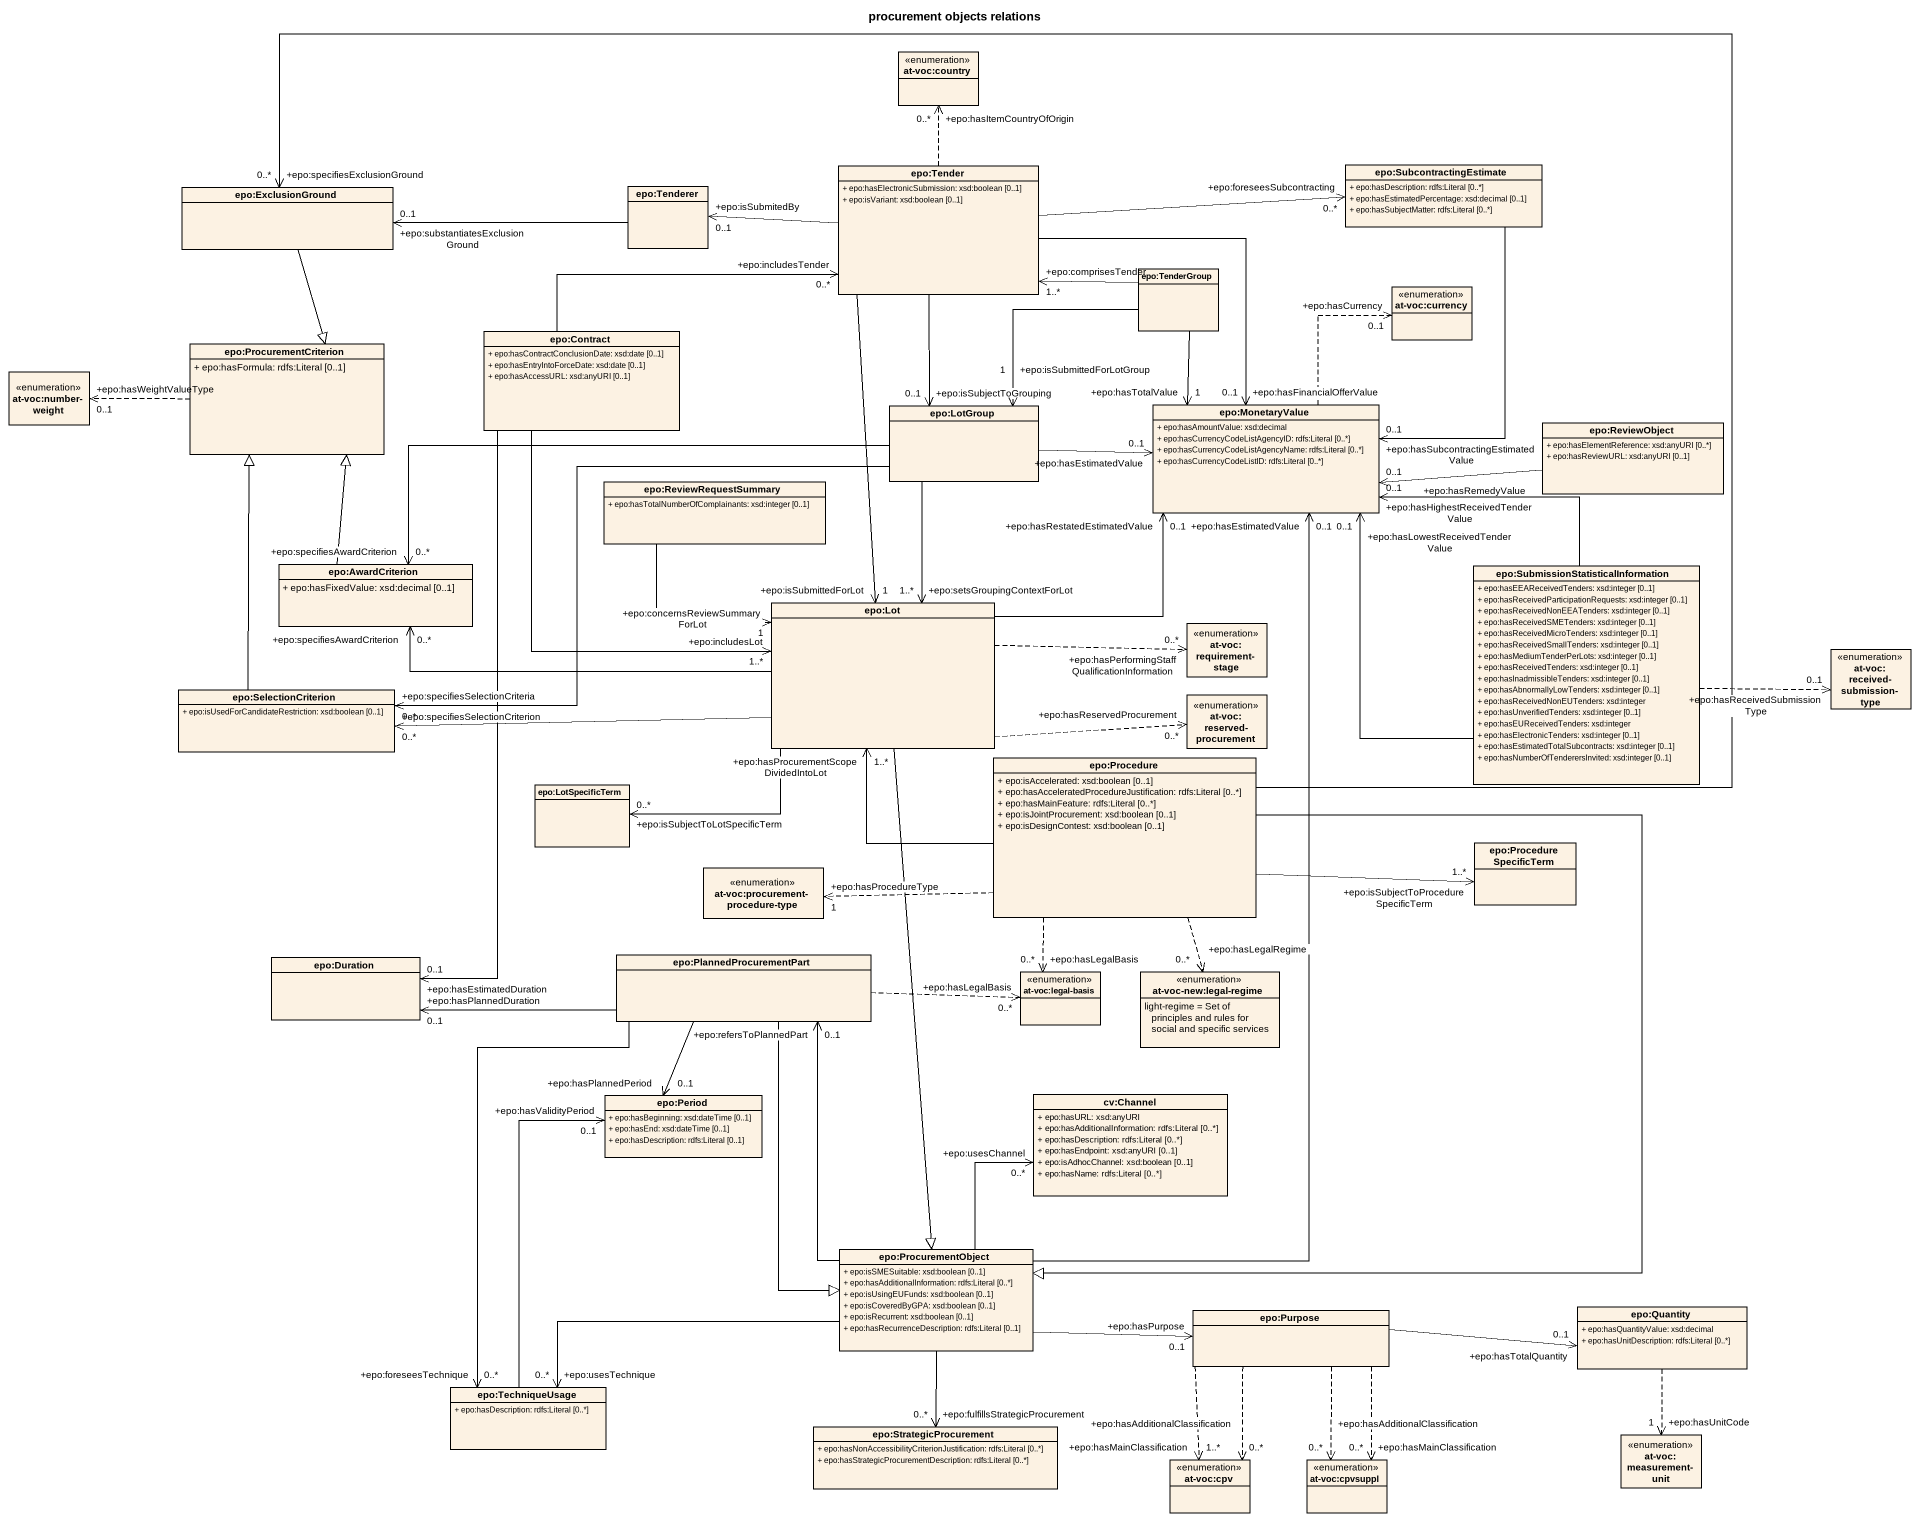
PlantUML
@startuml
title procurement objects relations
hide circle
hide empty members
skinparam classAttributeIconSize 0
enum "at-voc:country" as at_voc_country
class "epo:ExclusionGround" as epo_ExclusionGround
class "epo:Tenderer" as epo_Tenderer
class "epo:Tender" as epo_Tender {
  + epo:hasElectronicSubmission: xsd:boolean [0..1]
  + epo:isVariant: xsd:boolean [0..1]
}
class "epo:SubcontractingEstimate" as epo_SubcontractingEstimate {
  + epo:hasDescription: rdfs:Literal [0..*]
  + epo:hasEstimatedPercentage: xsd:decimal [0..1]
  + epo:hasSubjectMatter: rdfs:Literal [0..*]
}
class "epo:TenderGroup" as epo_TenderGroup
enum "at-voc:currency" as at_voc_currency
class "epo:ProcurementCriterion" as epo_ProcurementCriterion {
  + epo:hasFormula: rdfs:Literal [0..1]
}
class "epo:Contract" as epo_Contract {
  + epo:hasContractConclusionDate: xsd:date [0..1]
  + epo:hasEntryIntoForceDate: xsd:date [0..1]
  + epo:hasAccessURL: xsd:anyURI [0..1]
}
enum "at-voc:number-weight" as at_voc_number_weight
class "epo:LotGroup" as epo_LotGroup
class "epo:MonetaryValue" as epo_MonetaryValue {
  + epo:hasAmountValue: xsd:decimal
  + epo:hasCurrencyCodeListAgencyID: rdfs:Literal [0..*]
  + epo:hasCurrencyCodeListAgencyName: rdfs:Literal [0..*]
  + epo:hasCurrencyCodeListID: rdfs:Literal [0..*]
}
class "epo:ReviewObject" as epo_ReviewObject {
  + epo:hasElementReference: xsd:anyURI [0..*]
  + epo:hasReviewURL: xsd:anyURI [0..1]
}
class "epo:ReviewRequestSummary" as epo_ReviewRequestSummary {
  + epo:hasTotalNumberOfComplainants: xsd:integer [0..1]
}
class "epo:AwardCriterion" as epo_AwardCriterion {
  + epo:hasFixedValue: xsd:decimal [0..1]
}
class "epo:SubmissionStatisticalInformation" as epo_SubmissionStatisticalInf {
  + epo:hasEEAReceivedTenders: xsd:integer [0..1]
  + epo:hasReceivedParticipationRequests: xsd:integer [0..1]
  + epo:hasReceivedNonEEATenders: xsd:integer [0..1]
  + epo:hasReceivedSMETenders: xsd:integer [0..1]
  + epo:hasReceivedMicroTenders: xsd:integer [0..1]
  + epo:hasReceivedSmallTenders: xsd:integer [0..1]
  + epo:hasMediumTenderPerLots: xsd:integer [0..1]
  + epo:hasReceivedTenders: xsd:integer [0..1]
  + epo:hasInadmissibleTenders: xsd:integer [0..1]
  + epo:hasAbnormallyLowTenders: xsd:integer [0..1]
  + epo:hasReceivedNonEUTenders: xsd:integer
  + epo:hasUnverifiedTenders: xsd:integer [0..1]
  + epo:hasEUReceivedTenders: xsd:integer
  + epo:hasElectronicTenders: xsd:integer [0..1]
  + epo:hasEstimatedTotalSubcontracts: xsd:integer [0..1]
  + epo:hasNumberOfTenderersInvited: xsd:integer [0..1]
}
class "epo:Lot" as epo_Lot
enum "at-voc:requirement-stage" as at_voc_requirement_stage
enum "at-voc:received-submission-type" as at_voc_received_submission
class "epo:SelectionCriterion" as epo_SelectionCriterion {
  + epo:isUsedForCandidateRestriction: xsd:boolean [0..1]
}
enum "at-voc:reserved-procurement" as at_voc_reserved_procurement
class "epo:LotSpecificTerm" as epo_LotSpecificTerm
class "epo:Procedure" as epo_Procedure {
  + epo:isAccelerated: xsd:boolean [0..1]
  + epo:hasAcceleratedProcedureJustification: rdfs:Literal [0..*]
  + epo:hasMainFeature: rdfs:Literal [0..*]
  + epo:isJointProcurement: xsd:boolean [0..1]
  + epo:isDesignContest: xsd:boolean [0..1]
}
enum "at-voc:procurement-procedure-type" as at_voc_procurement
class "epo:ProcedureSpecificTerm" as epo_ProcedureSpecificTerm
class "epo:Duration" as epo_Duration
class "epo:PlannedProcurementPart" as epo_PlannedProcurementPart
enum "at-voc:legal-basis" as at_voc_legal_basis
enum "at-voc-new:legal-regime" as at_voc_new_legal_regime {
  light-regime = Set of principles and rules for social and specific services
}
class "epo:Period" as epo_Period {
  + epo:hasBeginning: xsd:dateTime [0..1]
  + epo:hasEnd: xsd:dateTime [0..1]
  + epo:hasDescription: rdfs:Literal [0..1]
}
class "cv:Channel" as cv_Channel {
  + epo:hasURL: xsd:anyURI
  + epo:hasAdditionalInformation: rdfs:Literal [0..*]
  + epo:hasDescription: rdfs:Literal [0..*]
  + epo:hasEndpoint: xsd:anyURI [0..1]
  + epo:isAdhocChannel: xsd:boolean [0..1]
  + epo:hasName: rdfs:Literal [0..*]
}
class "epo:ProcurementObject" as epo_ProcurementObject {
  + epo:isSMESuitable: xsd:boolean [0..1]
  + epo:hasAdditionalInformation: rdfs:Literal [0..*]
  + epo:isUsingEUFunds: xsd:boolean [0..1]
  + epo:isCoveredByGPA: xsd:boolean [0..1]
  + epo:isRecurrent: xsd:boolean [0..1]
  + epo:hasRecurrenceDescription: rdfs:Literal [0..1]
}
class "epo:Purpose" as epo_Purpose
class "epo:Quantity" as epo_Quantity {
  + epo:hasQuantityValue: xsd:decimal
  + epo:hasUnitDescription: rdfs:Literal [0..*]
}
class "epo:TechniqueUsage" as epo_TechniqueUsage {
  + epo:hasDescription: rdfs:Literal [0..*]
}
class "epo:StrategicProcurement" as epo_StrategicProcurement {
  + epo:hasNonAccessibilityCriterionJustification: rdfs:Literal [0..*]
  + epo:hasStrategicProcurementDescription: rdfs:Literal [0..*]
}
enum "at-voc:measurement-unit" as at_voc_measurement_unit
enum "at-voc:cpv" as at_voc_cpv
enum "at-voc:cpvsuppl" as at_voc_cpvsuppl
epo_ExclusionGround --|> epo_ProcurementCriterion
epo_Tenderer -left-> "+epo:substantiatesExclusionGround\n0..1" epo_ExclusionGround
epo_Tender .up.> "+epo:hasItemCountryOfOrigin\n0..*" at_voc_country
epo_Tender -left-> "+epo:isSubmitedBy\n0..1" epo_Tenderer
epo_Tender -right-> "+epo:foreseesSubcontracting\n0..*" epo_SubcontractingEstimate
epo_Tender --> "+epo:isSubjectToGrouping\n0..1" epo_LotGroup
epo_Tender --> "+epo:hasFinancialOfferValue\n0..1" epo_MonetaryValue
epo_Tender --> "+epo:isSubmittedForLot\n1" epo_Lot
epo_SubcontractingEstimate --> "+epo:hasSubcontractingEstimatedValue\n0..1" epo_MonetaryValue
epo_TenderGroup -left-> "+epo:comprisesTender\n1..*" epo_Tender
epo_TenderGroup --> "+epo:isSubmittedForLotGroup\n1" epo_LotGroup
epo_TenderGroup --> "+epo:hasTotalValue\n1" epo_MonetaryValue
epo_ProcurementCriterion .left.> "+epo:hasWeightValueType\n0..1" at_voc_number_weight
epo_Contract -right-> "+epo:includesTender\n0..*" epo_Tender
epo_Contract --> "+epo:includesLot\n1..*" epo_Lot
epo_Contract --> "+epo:hasEstimatedDuration\n0..1" epo_Duration
epo_LotGroup -right-> "+epo:hasEstimatedValue\n0..1" epo_MonetaryValue
epo_LotGroup -left-> "+epo:specifiesAwardCriterion\n0..*" epo_AwardCriterion
epo_LotGroup --> "+epo:setsGroupingContextForLot\n1..*" epo_Lot
epo_LotGroup -left-> "+epo:specifiesSelectionCriteria\n0..*" epo_SelectionCriterion
epo_MonetaryValue .up.> "+epo:hasCurrency\n0..1" at_voc_currency
epo_ReviewObject -left-> "+epo:hasRemedyValue\n0..1" epo_MonetaryValue
epo_ReviewRequestSummary --> "+epo:concernsReviewSummaryForLot\n1" epo_Lot
epo_AwardCriterion -up-|> epo_ProcurementCriterion
epo_SubmissionStatisticalInf -up-> "+epo:hasHighestReceivedTenderValue\n0..1" epo_MonetaryValue
epo_SubmissionStatisticalInf -up-> "+epo:hasLowestReceivedTenderValue\n0..1" epo_MonetaryValue
epo_SubmissionStatisticalInf .right.> "+epo:hasReceivedSubmissionType\n0..1" at_voc_received_submission
epo_Lot -right-> "+epo:hasRestatedEstimatedValue\n0..1" epo_MonetaryValue
epo_Lot -left-> "+epo:specifiesAwardCriterion\n0..*" epo_AwardCriterion
epo_Lot .right.> "+epo:hasPerformingStaffQualificationInformation\n0..*" at_voc_requirement_stage
epo_Lot -left-> "+epo:specifiesSelectionCriterion\n0..*" epo_SelectionCriterion
epo_Lot .right.> "+epo:hasReservedProcurement\n0..*" at_voc_reserved_procurement
epo_Lot -left-> "+epo:isSubjectToLotSpecificTerm\n0..*" epo_LotSpecificTerm
epo_Lot --|> epo_ProcurementObject
epo_SelectionCriterion -up-|> epo_ProcurementCriterion
epo_Procedure -up-> "+epo:specifiesExclusionGround\n0..*" epo_ExclusionGround
epo_Procedure -up-> "+epo:hasProcurementScopeDividedIntoLot\n1..*" epo_Lot
epo_Procedure .left.> "+epo:hasProcedureType\n1" at_voc_procurement
epo_Procedure -right-> "+epo:isSubjectToProcedureSpecificTerm\n1..*" epo_ProcedureSpecificTerm
epo_Procedure ..> "+epo:hasLegalBasis\n0..*" at_voc_legal_basis
epo_Procedure ..> "+epo:hasLegalRegime\n0..*" at_voc_new_legal_regime
epo_Procedure --|> epo_ProcurementObject
epo_PlannedProcurementPart -left-> "+epo:hasPlannedDuration\n0..1" epo_Duration
epo_PlannedProcurementPart .right.> "+epo:hasLegalBasis\n0..*" at_voc_legal_basis
epo_PlannedProcurementPart --> "+epo:hasPlannedPeriod\n0..1" epo_Period
epo_PlannedProcurementPart --|> epo_ProcurementObject
epo_PlannedProcurementPart --> "+epo:foreseesTechnique\n0..*" epo_TechniqueUsage
epo_ProcurementObject -up-> "+epo:hasEstimatedValue\n0..1" epo_MonetaryValue
epo_ProcurementObject -up-> "+epo:refersToPlannedPart\n0..1" epo_PlannedProcurementPart
epo_ProcurementObject -up-> "+epo:usesChannel\n0..*" cv_Channel
epo_ProcurementObject -right-> "+epo:hasPurpose\n0..1" epo_Purpose
epo_ProcurementObject -left-> "+epo:usesTechnique\n0..*" epo_TechniqueUsage
epo_ProcurementObject --> "+epo:fulfillsStrategicProcurement\n0..*" epo_StrategicProcurement
epo_Purpose -right-> "+epo:hasTotalQuantity\n0..1" epo_Quantity
epo_Purpose ..> "+epo:hasMainClassification\n1..*" at_voc_cpv
epo_Purpose ..> "+epo:hasAdditionalClassification\n0..*" at_voc_cpv
epo_Purpose ..> "+epo:hasMainClassification\n0..*" at_voc_cpvsuppl
epo_Purpose ..> "+epo:hasAdditionalClassification\n0..*" at_voc_cpvsuppl
epo_Quantity ..> "+epo:hasUnitCode\n1" at_voc_measurement_unit
epo_TechniqueUsage -up-> "+epo:hasValidityPeriod\n0..1" epo_Period
@enduml
